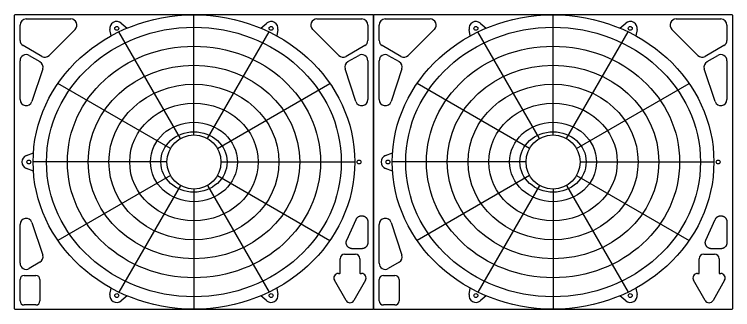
# Model space of a CAD drawing. Header units: millimetres. Extents: x -1305 to 107762, y -9150 to 56526.
# Drawn here: x 76003 to 77863, y 36298 to 37063 of the extents above; entities that cross this region are included whole.
import ezdxf

# ---------------------------------------------------------------- set-up
doc = ezdxf.new("R2010")
doc.units = ezdxf.units.MM
doc.layers.add('DVM_OUTDOOR', color=7, linetype='Continuous')
doc.layers.add('DVM_REPORT', color=7, linetype='Continuous')

# ---------------------------------------------------------------- blocks, each defined once
blk = doc.blocks.new('A$C3690f0ec')
at = {"layer": 'DVM_OUTDOOR', "color": 0}
for p, q in [((465, 452.5, 58000), (465, 764, 58000)), ((1395, 452.5, 58000), (1395, 764, 58000)), ((30.5, 753, 58000), (146.4, 753, 58000)), ((783.6, 753, 58000), (899.5, 753, 58000)), ((960.5, 753, 58000), (1076.4, 753, 58000)), ((1713.6, 753, 58000), (1829.5, 753, 58000)), ((14.7, 697.6, 58000), (14.7, 737.2, 58000)), ((157.5, 726.1, 58000), (90, 658.5, 58000)), ((250.4, 709.4, 58000), (247.6, 725.5, 58000)), ((276.6, 742.3, 58000), (292.1, 729.4, 58000)), ((637.9, 729.4, 58000), (653.4, 742.3, 58000)), ((682.4, 725.5, 58000), (679.6, 709.3, 58000)), ((840, 658.5, 58000), (772.5, 726.1, 58000)), ((915.3, 737.2, 58000), (915.3, 697.6, 58000)), ((944.7, 697.6, 58000), (944.7, 737.2, 58000)), ((1087.5, 726.1, 58000), (1020, 658.5, 58000)), ((1180.4, 709.4, 58000), (1177.6, 725.5, 58000)), ((1206.6, 742.3, 58000), (1222.1, 729.4, 58000)), ((1567.9, 729.4, 58000), (1583.4, 742.3, 58000)), ((1612.4, 725.5, 58000), (1609.6, 709.3, 58000)), ((1770, 658.5, 58000), (1702.5, 726.1, 58000)), ((1845.3, 737.2, 58000), (1845.3, 697.6, 58000)), ((430, 443.1, 58000), (270.3, 719.7, 58000)), ((500, 443.1, 58000), (659.7, 719.7, 58000)), ((1360, 443.1, 58000), (1200.3, 719.7, 58000)), ((1430, 443.1, 58000), (1589.7, 719.7, 58000)), ((71, 656, 58000), (22.6, 684, 58000)), ((907.4, 684, 58000), (859, 656, 58000)), ((1001, 656, 58000), (952.6, 684, 58000)), ((1837.4, 684, 58000), (1789, 656, 58000)), ((38.4, 658.5, 58000), (66.3, 642.4, 58000)), ((863.7, 642.4, 58000), (891.6, 658.5, 58000)), ((968.4, 658.5, 58000), (996.3, 642.4, 58000)), ((1793.7, 642.4, 58000), (1821.6, 658.5, 58000)), ((14.7, 544.3, 58000), (14.7, 644.9, 58000)), ((915.3, 644.9, 58000), (915.3, 544.3, 58000)), ((944.7, 544.3, 58000), (944.7, 644.9, 58000)), ((1845.3, 644.9, 58000), (1845.3, 544.3, 58000)), ((73.4, 623.8, 58000), (45.5, 539.3, 58000)), ((884.5, 539.3, 58000), (856.6, 623.8, 58000)), ((1003.4, 623.8, 58000), (975.5, 539.3, 58000)), ((1814.5, 539.3, 58000), (1786.6, 623.8, 58000)), ((404.4, 417.5, 58000), (112.7, 585.9, 58000)), ((525.6, 417.5, 58000), (817.3, 585.9, 58000)), ((1334.4, 417.5, 58000), (1042.7, 585.9, 58000)), ((1455.6, 417.5, 58000), (1747.3, 585.9, 58000)), ((31.2, 399.3, 58000), (49.5, 405.9, 58000)), ((961.2, 399.3, 58000), (979.5, 405.9, 58000)), ((395, 382.5, 58000), (48.6, 382.5, 58000)), ((535, 382.5, 58000), (881.4, 382.5, 58000)), ((1325, 382.5, 58000), (978.6, 382.5, 58000)), ((1465, 382.5, 58000), (1811.4, 382.5, 58000)), ((49.4, 359.1, 58000), (31.2, 365.7, 58000)), ((979.4, 359.1, 58000), (961.2, 365.7, 58000)), ((404.4, 347.5, 58000), (112.7, 179.1, 58000)), ((525.6, 347.5, 58000), (817.3, 179.1, 58000)), ((1334.4, 347.5, 58000), (1042.7, 179.1, 58000)), ((1455.6, 347.5, 58000), (1747.3, 179.1, 58000)), ((430, 321.9, 58000), (270.3, 45.3, 58000)), ((500, 321.9, 58000), (659.7, 45.3, 58000)), ((1360, 321.9, 58000), (1200.3, 45.3, 58000)), ((1430, 321.9, 58000), (1589.7, 45.3, 58000)), ((465, 312.5, 58000), (465, 1, 58000)), ((1395, 312.5, 58000), (1395, 1, 58000)), ((45.5, 225.7, 58000), (73.4, 141.2, 58000)), ((860.7, 180.1, 58000), (885.1, 233.9, 58000)), ((915.3, 227.4, 58000), (915.3, 173.6, 58000)), ((975.5, 225.7, 58000), (1003.4, 141.2, 58000)), ((1790.7, 180.1, 58000), (1815.1, 233.9, 58000)), ((1845.3, 227.4, 58000), (1845.3, 173.6, 58000)), ((14.7, 120.1, 58000), (14.7, 220.7, 58000)), ((944.7, 120.1, 58000), (944.7, 220.7, 58000)), ((899.5, 157.8, 58000), (875, 157.8, 58000)), ((1829.5, 157.8, 58000), (1805, 157.8, 58000)), ((843.3, 94.8, 58000), (843.3, 131.8, 58000)), ((855.1, 143.6, 58000), (883.1, 143.6, 58000)), ((894.9, 131.8, 58000), (894.9, 94.8, 58000)), ((1773.3, 94.8, 58000), (1773.3, 131.8, 58000)), ((1785.1, 143.6, 58000), (1813.1, 143.6, 58000)), ((1824.9, 131.8, 58000), (1824.9, 94.8, 58000)), ((66.3, 122.6, 58000), (38.4, 106.5, 58000)), ((996.3, 122.6, 58000), (968.4, 106.5, 58000)), ((839.1, 93.6, 58000), (842.1, 93.6, 58000)), ((896.1, 93.6, 58000), (899.1, 93.6, 58000)), ((1769.1, 93.6, 58000), (1772.1, 93.6, 58000)), ((1826.1, 93.6, 58000), (1829.1, 93.6, 58000)), ((14.7, 22.8, 58000), (14.7, 77.8, 58000)), ((25.5, 88.6, 58000), (55.5, 88.6, 58000)), ((66.3, 77.8, 58000), (66.3, 22.8, 58000)), ((858.9, 23.9, 58000), (828.9, 75.9, 58000)), ((909.3, 75.9, 58000), (879.3, 23.9, 58000)), ((944.7, 22.8, 58000), (944.7, 77.8, 58000)), ((955.5, 88.6, 58000), (985.5, 88.6, 58000)), ((996.3, 77.8, 58000), (996.3, 22.8, 58000)), ((1788.9, 23.9, 58000), (1758.9, 75.9, 58000)), ((1839.3, 75.9, 58000), (1809.3, 23.9, 58000)), ((247.6, 39.5, 58000), (250.4, 55.7, 58000)), ((679.6, 55.7, 58000), (682.4, 39.5, 58000)), ((1177.6, 39.5, 58000), (1180.4, 55.7, 58000)), ((1609.6, 55.7, 58000), (1612.4, 39.5, 58000)), ((292, 35.6, 58000), (276.6, 22.7, 58000)), ((653.4, 22.7, 58000), (638, 35.6, 58000)), ((1222, 35.6, 58000), (1206.6, 22.7, 58000)), ((1583.4, 22.7, 58000), (1568, 35.6, 58000)), ((55.5, 12, 58000), (25.5, 12, 58000)), ((985.5, 12, 58000), (955.5, 12, 58000))]:
    blk.add_line(p, q, dxfattribs=at)
at = {"layer": 'DVM_OUTDOOR', "color": 0, "elevation": 58000}
for points in [[(3, 765), (927, 765, -0.414214), (930, 762), (930, 3, -0.414214), (927, 0), (3, 0, -0.414214), (0, 3), (0, 762, -0.414214)], [(933, 765), (1857, 765, -0.414214), (1860, 762), (1860, 3, -0.414214), (1857, 0), (933, 0, -0.414214), (930, 3), (930, 762, -0.414214)]]:
    blk.add_lwpolyline(points, format="xyb", close=True, dxfattribs=at)
at = {"layer": 'DVM_OUTDOOR', "color": 0}
for centre, radius in [((265.2, 728.6, 58000), 5), ((664.8, 728.6, 58000), 5), ((1195.2, 728.6, 58000), 5), ((1594.8, 728.6, 58000), 5), ((465, 382.5, 58000), 70), ((1395, 382.5, 58000), 70), ((37.4, 382.5, 58000), 5), ((892.6, 382.5, 58000), 5), ((967.4, 382.5, 58000), 5), ((1822.6, 382.5, 58000), 5), ((265.2, 36.4, 58000), 5), ((664.8, 36.4, 58000), 5), ((1195.2, 36.4, 58000), 5), ((1594.8, 36.4, 58000), 5)]:
    blk.add_circle(centre, radius, dxfattribs=at)
for centre, radius, start, end in [((30.5, 737.2, 58000), 15.8, 90, 180), ((146.4, 737.2, 58000), 15.8, 315, 90), ((265.2, 728.6, 58000), 17.9, 49.9999, 189.9999), ((664.8, 728.6, 58000), 17.9, 350.0001, 130.0001), ((783.6, 737.2, 58000), 15.8, 90, 225), ((899.5, 737.2, 58000), 15.8, 0, 90), ((960.5, 737.2, 58000), 15.8, 90, 180), ((1076.4, 737.2, 58000), 15.8, 315, 90), ((1195.2, 728.6, 58000), 17.9, 49.9999, 189.9999), ((1594.8, 728.6, 58000), 17.9, 350.0001, 130.0001), ((1713.6, 737.2, 58000), 15.8, 90, 225), ((1829.5, 737.2, 58000), 15.8, 0, 90), ((30.5, 697.6, 58000), 15.8, 180, 240), ((899.5, 697.6, 58000), 15.8, 300, 0), ((960.5, 697.6, 58000), 15.8, 180, 240), ((1829.5, 697.6, 58000), 15.8, 300, 0), ((30.5, 644.9, 58000), 15.8, 60, 180), ((78.9, 669.7, 58000), 15.8, 240, 315), ((851.1, 669.7, 58000), 15.8, 225, 300), ((899.5, 644.9, 58000), 15.8, 0, 120), ((960.5, 644.9, 58000), 15.8, 60, 180), ((1008.9, 669.7, 58000), 15.8, 240, 315), ((1781.1, 669.7, 58000), 15.8, 225, 300), ((1829.5, 644.9, 58000), 15.8, 0, 120), ((58.4, 628.7, 58000), 15.8, 341.6939, 60), ((871.6, 628.7, 58000), 15.8, 120, 198.3061), ((988.4, 628.7, 58000), 15.8, 341.6939, 60), ((1801.6, 628.7, 58000), 15.8, 120, 198.3061), ((30.5, 544.3, 58000), 15.8, 180, 341.6939), ((899.5, 544.3, 58000), 15.8, 198.3061, 0), ((960.5, 544.3, 58000), 15.8, 180, 341.6939), ((1829.5, 544.3, 58000), 15.8, 198.3061, 0), ((37.4, 382.5, 58000), 17.9, 110, 250), ((967.4, 382.5, 58000), 17.9, 110, 250), ((30.5, 220.7, 58000), 15.8, 18.3061, 180), ((960.5, 220.7, 58000), 15.8, 18.3061, 180), ((58.4, 136.3, 58000), 15.8, 300, 18.3061), ((855.1, 131.8, 58000), 11.8, 90, 180), ((883.1, 131.8, 58000), 11.8, 0, 90), ((988.4, 136.3, 58000), 15.8, 300, 18.3061), ((1785.1, 131.8, 58000), 11.8, 90, 180), ((1813.1, 131.8, 58000), 11.8, 0, 90), ((30.5, 120.1, 58000), 15.8, 180, 300), ((960.5, 120.1, 58000), 15.8, 180, 300), ((839.1, 81.8, 58000), 11.8, 90, 210), ((842.1, 94.8, 58000), 1.24, 270, 0), ((896.1, 94.8, 58000), 1.24, 180, 270), ((899.1, 81.8, 58000), 11.8, 330, 90), ((1769.1, 81.8, 58000), 11.8, 90, 210), ((1772.1, 94.8, 58000), 1.24, 270, 0), ((1826.1, 94.8, 58000), 1.24, 180, 270), ((1829.1, 81.8, 58000), 11.8, 330, 90), ((25.5, 77.8, 58000), 10.8, 90, 180), ((55.5, 77.8, 58000), 10.8, 0, 90), ((955.5, 77.8, 58000), 10.8, 90, 180), ((985.5, 77.8, 58000), 10.8, 0, 90), ((265.2, 36.4, 58000), 17.9, 170.0001, 310.0001), ((664.8, 36.4, 58000), 17.9, 229.9999, 9.9999), ((1195.2, 36.4, 58000), 17.9, 170.0001, 310.0001), ((1594.8, 36.4, 58000), 17.9, 229.9999, 9.9999), ((25.5, 22.8, 58000), 10.8, 180, 270), ((55.5, 22.8, 58000), 10.8, 270, 0), ((869.1, 29.8, 58000), 11.8, 210, 330), ((955.5, 22.8, 58000), 10.8, 180, 270), ((985.5, 22.8, 58000), 10.8, 270, 0), ((1799.1, 29.8, 58000), 11.8, 210, 330)]:
    blk.add_arc(centre, radius, start, end, dxfattribs=at)
for centre, major_axis, ratio in [((465, 382.5, 58000), (416.4, 0), 0.915959), ((1395, 382.5, 58000), (416.4, 0), 0.915959), ((465, 382.5, 58000), (-381.6, 0), 0.915083), ((1395, 382.5, 58000), (-381.6, 0), 0.915083), ((465, 382.5, 58000), (-327.8, 0), 0.915041), ((1395, 382.5, 58000), (-327.8, 0), 0.915041), ((465, 382.5, 58000), (-274, 0), 0.914955), ((1395, 382.5, 58000), (-274, 0), 0.914955), ((465, 382.5, 58000), (-220.2, 0), 0.914805), ((1395, 382.5, 58000), (-220.2, 0), 0.914805), ((465, 382.5, 58000), (-166.4, 0), 0.914604), ((1395, 382.5, 58000), (-166.4, 0), 0.914604), ((465, 382.5, 58000), (-112.6, 0), 0.914238), ((1395, 382.5, 58000), (-112.6, 0), 0.914238), ((465, 382.5, 58000), (-85.7, 0), 0.913784), ((1395, 382.5, 58000), (-85.7, 0), 0.913784)]:
    blk.add_ellipse(centre, major_axis=major_axis, ratio=ratio, dxfattribs=at)
for points, knots in [([(885.1, 233.9, 58000), (885.3, 234.3, 58000), (885.5, 234.7, 58000), (886, 235.5, 58000), (886.4, 236.3, 58000), (887, 237, 58000), (887.4, 237.5, 58000), (887.5, 237.7, 58000), (887.8, 237.9, 58000), (887.8, 238, 58000), (888, 238.2, 58000), (888.1, 238.3, 58000), (888.5, 238.7, 58000), (888.8, 239, 58000), (889.4, 239.6, 58000), (890.1, 240.1, 58000), (890.9, 240.6, 58000), (891.4, 241, 58000), (891.6, 241.1, 58000), (891.9, 241.2, 58000), (892, 241.3, 58000), (892.2, 241.4, 58000), (892.3, 241.4, 58000), (893.2, 241.9, 58000), (894.1, 242.2, 58000), (895.3, 242.6, 58000), (895.8, 242.7, 58000), (896.4, 242.9, 58000), (896.6, 242.9, 58000), (896.9, 242.9, 58000), (897, 243, 58000), (897.1, 243, 58000), (897.1, 243, 58000), (897.3, 243, 58000), (897.4, 243, 58000), (898, 243.1, 58000), (898.4, 243.1, 58000), (899.3, 243.2, 58000), (899.8, 243.2, 58000), (900.6, 243.1, 58000), (901.1, 243.1, 58000), (901.7, 243, 58000), (902, 243, 58000), (902.2, 242.9, 58000), (902.3, 242.9, 58000), (902.4, 242.9, 58000), (902.5, 242.9, 58000), (902.6, 242.8, 58000), (902.7, 242.8, 58000), (903.3, 242.7, 58000), (903.7, 242.6, 58000), (904.6, 242.3, 58000), (905, 242.2, 58000), (905.8, 241.9, 58000), (906.2, 241.7, 58000), (906.8, 241.4, 58000), (907, 241.3, 58000), (907.3, 241.1, 58000), (907.3, 241.1, 58000), (907.4, 241, 58000), (907.4, 241, 58000), (907.6, 240.9, 58000), (907.7, 240.9, 58000), (908.2, 240.6, 58000), (908.5, 240.3, 58000), (909.2, 239.8, 58000), (909.6, 239.5, 58000), (910.3, 238.9, 58000), (910.6, 238.6, 58000), (911, 238.1, 58000), (911.2, 238, 58000), (911.4, 237.7, 58000), (911.5, 237.6, 58000), (911.6, 237.5, 58000), (911.7, 237.4, 58000), (912.1, 236.9, 58000), (912.3, 236.6, 58000), (912.8, 235.8, 58000), (913.1, 235.5, 58000), (913.5, 234.7, 58000), (913.7, 234.3, 58000), (914, 233.7, 58000), (914, 233.5, 58000), (914.2, 233.2, 58000), (914.2, 233.1, 58000), (914.3, 232.8, 58000), (914.3, 232.7, 58000), (914.5, 232.2, 58000), (914.6, 231.8, 58000), (914.9, 230.9, 58000), (915.1, 230.1, 58000), (915.2, 229.2, 58000), (915.2, 228.3, 58000), (915.3, 227.8, 58000), (915.3, 227.4, 58000)], [0, 0, 0, 0, 0.03125, 0.03125, 0.0625, 0.09375, 0.09375, 0.109375, 0.109375, 0.117188, 0.117188, 0.125, 0.125, 0.15625, 0.15625, 0.1875, 0.21875, 0.21875, 0.234375, 0.234375, 0.242188, 0.242188, 0.25, 0.25, 0.3125, 0.3125, 0.34375, 0.34375, 0.359375, 0.359375, 0.363281, 0.363281, 0.367188, 0.367188, 0.375, 0.375, 0.40625, 0.40625, 0.4375, 0.4375, 0.46875, 0.46875, 0.484375, 0.484375, 0.488281, 0.488281, 0.492188, 0.492188, 0.5, 0.5, 0.53125, 0.53125, 0.5625, 0.5625, 0.59375, 0.59375, 0.609375, 0.609375, 0.613281, 0.613281, 0.617188, 0.617188, 0.625, 0.625, 0.65625, 0.65625, 0.6875, 0.6875, 0.71875, 0.71875, 0.734375, 0.734375, 0.742188, 0.742188, 0.75, 0.75, 0.78125, 0.78125, 0.8125, 0.8125, 0.84375, 0.84375, 0.859375, 0.859375, 0.867188, 0.867188, 0.875, 0.875, 0.90625, 0.90625, 0.9375, 0.96875, 0.96875, 1, 1, 1, 1]), ([(1815.1, 233.9, 58000), (1815.3, 234.3, 58000), (1815.5, 234.7, 58000), (1816, 235.5, 58000), (1816.4, 236.3, 58000), (1817, 237, 58000), (1817.4, 237.5, 58000), (1817.5, 237.7, 58000), (1817.8, 237.9, 58000), (1817.8, 238, 58000), (1818, 238.2, 58000), (1818.1, 238.3, 58000), (1818.5, 238.7, 58000), (1818.8, 239, 58000), (1819.4, 239.6, 58000), (1820.1, 240.1, 58000), (1820.9, 240.6, 58000), (1821.4, 241, 58000), (1821.6, 241.1, 58000), (1821.9, 241.2, 58000), (1822, 241.3, 58000), (1822.2, 241.4, 58000), (1822.3, 241.4, 58000), (1823.2, 241.9, 58000), (1824.1, 242.2, 58000), (1825.3, 242.6, 58000), (1825.8, 242.7, 58000), (1826.4, 242.9, 58000), (1826.6, 242.9, 58000), (1826.9, 242.9, 58000), (1827, 243, 58000), (1827.1, 243, 58000), (1827.1, 243, 58000), (1827.3, 243, 58000), (1827.4, 243, 58000), (1828, 243.1, 58000), (1828.4, 243.1, 58000), (1829.3, 243.2, 58000), (1829.8, 243.2, 58000), (1830.6, 243.1, 58000), (1831.1, 243.1, 58000), (1831.7, 243, 58000), (1832, 243, 58000), (1832.2, 242.9, 58000), (1832.3, 242.9, 58000), (1832.4, 242.9, 58000), (1832.5, 242.9, 58000), (1832.6, 242.8, 58000), (1832.7, 242.8, 58000), (1833.3, 242.7, 58000), (1833.7, 242.6, 58000), (1834.6, 242.3, 58000), (1835, 242.2, 58000), (1835.8, 241.9, 58000), (1836.2, 241.7, 58000), (1836.8, 241.4, 58000), (1837, 241.3, 58000), (1837.3, 241.1, 58000), (1837.3, 241.1, 58000), (1837.4, 241, 58000), (1837.4, 241, 58000), (1837.6, 240.9, 58000), (1837.7, 240.9, 58000), (1838.2, 240.6, 58000), (1838.5, 240.3, 58000), (1839.2, 239.8, 58000), (1839.6, 239.5, 58000), (1840.3, 238.9, 58000), (1840.6, 238.6, 58000), (1841, 238.1, 58000), (1841.2, 238, 58000), (1841.4, 237.7, 58000), (1841.5, 237.6, 58000), (1841.6, 237.5, 58000), (1841.7, 237.4, 58000), (1842.1, 236.9, 58000), (1842.3, 236.6, 58000), (1842.8, 235.8, 58000), (1843.1, 235.5, 58000), (1843.5, 234.7, 58000), (1843.7, 234.3, 58000), (1844, 233.7, 58000), (1844, 233.5, 58000), (1844.2, 233.2, 58000), (1844.2, 233.1, 58000), (1844.3, 232.8, 58000), (1844.3, 232.7, 58000), (1844.5, 232.2, 58000), (1844.6, 231.8, 58000), (1844.9, 230.9, 58000), (1845.1, 230.1, 58000), (1845.2, 229.2, 58000), (1845.2, 228.3, 58000), (1845.3, 227.8, 58000), (1845.3, 227.4, 58000)], [0, 0, 0, 0, 0.03125, 0.03125, 0.0625, 0.09375, 0.09375, 0.109375, 0.109375, 0.117188, 0.117188, 0.125, 0.125, 0.15625, 0.15625, 0.1875, 0.21875, 0.21875, 0.234375, 0.234375, 0.242188, 0.242188, 0.25, 0.25, 0.3125, 0.3125, 0.34375, 0.34375, 0.359375, 0.359375, 0.363281, 0.363281, 0.367188, 0.367188, 0.375, 0.375, 0.40625, 0.40625, 0.4375, 0.4375, 0.46875, 0.46875, 0.484375, 0.484375, 0.488281, 0.488281, 0.492188, 0.492188, 0.5, 0.5, 0.53125, 0.53125, 0.5625, 0.5625, 0.59375, 0.59375, 0.609375, 0.609375, 0.613281, 0.613281, 0.617188, 0.617188, 0.625, 0.625, 0.65625, 0.65625, 0.6875, 0.6875, 0.71875, 0.71875, 0.734375, 0.734375, 0.742188, 0.742188, 0.75, 0.75, 0.78125, 0.78125, 0.8125, 0.8125, 0.84375, 0.84375, 0.859375, 0.859375, 0.867188, 0.867188, 0.875, 0.875, 0.90625, 0.90625, 0.9375, 0.96875, 0.96875, 1, 1, 1, 1]), ([(875, 157.8, 58000), (874.7, 157.8, 58000), (874.4, 157.8, 58000), (873.7, 157.9, 58000), (873.1, 157.9, 58000), (872.1, 158.1, 58000), (871.5, 158.2, 58000), (870.8, 158.4, 58000), (870.5, 158.5, 58000), (870.1, 158.6, 58000), (870, 158.6, 58000), (869.9, 158.7, 58000), (869.6, 158.7, 58000), (869.4, 158.8, 58000), (868.9, 159, 58000), (868.6, 159.1, 58000), (868.1, 159.4, 58000), (867.5, 159.7, 58000), (866.6, 160.2, 58000), (866.1, 160.6, 58000), (865.7, 160.9, 58000), (865.6, 161, 58000), (865.4, 161.1, 58000), (865.3, 161.2, 58000), (865.2, 161.3, 58000), (864.8, 161.5, 58000), (864.5, 161.8, 58000), (863.8, 162.5, 58000), (863.4, 162.9, 58000), (862.7, 163.7, 58000), (862.5, 164, 58000), (862.2, 164.4, 58000), (862.1, 164.6, 58000), (862, 164.8, 58000), (861.9, 164.9, 58000), (861.8, 165, 58000), (861.6, 165.3, 58000), (861.3, 165.9, 58000), (861, 166.5, 58000), (860.5, 167.3, 58000), (860.3, 167.9, 58000), (860, 168.9, 58000), (859.9, 169.2, 58000), (859.8, 169.6, 58000), (859.8, 169.7, 58000), (859.7, 169.8, 58000), (859.7, 169.9, 58000), (859.6, 170.2, 58000), (859.6, 170.3, 58000), (859.5, 170.8, 58000), (859.4, 171.4, 58000), (859.3, 172.1, 58000), (859.3, 173.1, 58000), (859.3, 173.7, 58000), (859.3, 174.5, 58000), (859.3, 174.7, 58000), (859.3, 175, 58000), (859.3, 175, 58000), (859.4, 175.2, 58000), (859.4, 175.6, 58000), (859.5, 176.3, 58000), (859.7, 177.3, 58000), (859.9, 177.9, 58000), (860.2, 178.9, 58000), (860.4, 179.5, 58000), (860.7, 180.1, 58000)], [0, 0, 0, 0, 0.03125, 0.03125, 0.0625, 0.09375, 0.125, 0.125, 0.15625, 0.15625, 0.164063, 0.164063, 0.171875, 0.1875, 0.1875, 0.21875, 0.21875, 0.25, 0.28125, 0.3125, 0.3125, 0.328125, 0.328125, 0.335938, 0.335938, 0.34375, 0.375, 0.375, 0.4375, 0.4375, 0.46875, 0.46875, 0.484375, 0.492188, 0.492188, 0.5, 0.5, 0.53125, 0.5625, 0.5625, 0.625, 0.625, 0.65625, 0.65625, 0.664062, 0.664062, 0.671875, 0.671875, 0.6875, 0.6875, 0.71875, 0.75, 0.75, 0.8125, 0.8125, 0.828125, 0.828125, 0.835937, 0.835937, 0.84375, 0.875, 0.90625, 0.9375, 0.9375, 1, 1, 1, 1]), ([(915.3, 173.6, 58000), (915.3, 173, 58000), (915.2, 172.5, 58000), (915.1, 171.5, 58000), (915.1, 171, 58000), (914.9, 170, 58000), (914.7, 169.5, 58000), (914.5, 168.9, 58000), (914.5, 168.7, 58000), (914.4, 168.5, 58000), (914.4, 168.4, 58000), (914.3, 168, 58000), (914.2, 167.8, 58000), (913.9, 167.1, 58000), (913.4, 166.1, 58000), (912.9, 165.2, 58000), (912.5, 164.6, 58000), (912.3, 164.4, 58000), (912.1, 164.1, 58000), (912.1, 164.1, 58000), (912, 164, 58000), (912, 163.9, 58000), (911.8, 163.8, 58000), (911.8, 163.7, 58000), (911.4, 163.2, 58000), (911, 162.8, 58000), (910.3, 162.1, 58000), (909.9, 161.7, 58000), (909.1, 161.1, 58000), (908.7, 160.8, 58000), (908.2, 160.4, 58000), (908, 160.3, 58000), (907.8, 160.2, 58000), (907.7, 160.1, 58000), (907.4, 159.9, 58000), (907.2, 159.8, 58000), (906.5, 159.4, 58000), (906, 159.2, 58000), (905.1, 158.8, 58000), (904.6, 158.6, 58000), (903.8, 158.4, 58000), (903.6, 158.3, 58000), (903.3, 158.3, 58000), (903.2, 158.2, 58000), (903.1, 158.2, 58000), (902.9, 158.2, 58000), (902.7, 158.1, 58000), (902.1, 158, 58000), (901.6, 157.9, 58000), (900.5, 157.8, 58000), (900, 157.8, 58000), (899.5, 157.8, 58000)], [0, 0, 0, 0, 0.0625, 0.0625, 0.125, 0.125, 0.1875, 0.1875, 0.203125, 0.203125, 0.21875, 0.21875, 0.25, 0.25, 0.3125, 0.375, 0.375, 0.40625, 0.40625, 0.414063, 0.414063, 0.421875, 0.421875, 0.4375, 0.4375, 0.5, 0.5, 0.5625, 0.5625, 0.625, 0.625, 0.640625, 0.640625, 0.65625, 0.65625, 0.6875, 0.6875, 0.75, 0.75, 0.8125, 0.8125, 0.84375, 0.84375, 0.851563, 0.851563, 0.859375, 0.875, 0.875, 0.9375, 0.9375, 1, 1, 1, 1]), ([(1805, 157.8, 58000), (1804.7, 157.8, 58000), (1804.4, 157.8, 58000), (1803.7, 157.9, 58000), (1803.1, 157.9, 58000), (1802.1, 158.1, 58000), (1801.5, 158.2, 58000), (1800.8, 158.4, 58000), (1800.5, 158.5, 58000), (1800.1, 158.6, 58000), (1800, 158.6, 58000), (1799.9, 158.7, 58000), (1799.6, 158.7, 58000), (1799.4, 158.8, 58000), (1798.9, 159, 58000), (1798.6, 159.1, 58000), (1798.1, 159.4, 58000), (1797.5, 159.7, 58000), (1796.6, 160.2, 58000), (1796.1, 160.6, 58000), (1795.7, 160.9, 58000), (1795.6, 161, 58000), (1795.4, 161.1, 58000), (1795.3, 161.2, 58000), (1795.2, 161.3, 58000), (1794.8, 161.5, 58000), (1794.5, 161.8, 58000), (1793.8, 162.5, 58000), (1793.4, 162.9, 58000), (1792.7, 163.7, 58000), (1792.5, 164, 58000), (1792.2, 164.4, 58000), (1792.1, 164.6, 58000), (1792, 164.8, 58000), (1791.9, 164.9, 58000), (1791.8, 165, 58000), (1791.6, 165.3, 58000), (1791.3, 165.9, 58000), (1791, 166.5, 58000), (1790.5, 167.3, 58000), (1790.3, 167.9, 58000), (1790, 168.9, 58000), (1789.9, 169.2, 58000), (1789.8, 169.6, 58000), (1789.8, 169.7, 58000), (1789.7, 169.8, 58000), (1789.7, 169.9, 58000), (1789.6, 170.2, 58000), (1789.6, 170.3, 58000), (1789.5, 170.8, 58000), (1789.4, 171.4, 58000), (1789.3, 172.1, 58000), (1789.3, 173.1, 58000), (1789.3, 173.7, 58000), (1789.3, 174.5, 58000), (1789.3, 174.7, 58000), (1789.3, 175, 58000), (1789.3, 175, 58000), (1789.4, 175.2, 58000), (1789.4, 175.6, 58000), (1789.5, 176.3, 58000), (1789.7, 177.3, 58000), (1789.9, 177.9, 58000), (1790.2, 178.9, 58000), (1790.4, 179.5, 58000), (1790.7, 180.1, 58000)], [0, 0, 0, 0, 0.03125, 0.03125, 0.0625, 0.09375, 0.125, 0.125, 0.15625, 0.15625, 0.164063, 0.164063, 0.171875, 0.1875, 0.1875, 0.21875, 0.21875, 0.25, 0.28125, 0.3125, 0.3125, 0.328125, 0.328125, 0.335938, 0.335938, 0.34375, 0.375, 0.375, 0.4375, 0.4375, 0.46875, 0.46875, 0.484375, 0.492188, 0.492188, 0.5, 0.5, 0.53125, 0.5625, 0.5625, 0.625, 0.625, 0.65625, 0.65625, 0.664062, 0.664062, 0.671875, 0.671875, 0.6875, 0.6875, 0.71875, 0.75, 0.75, 0.8125, 0.8125, 0.828125, 0.828125, 0.835937, 0.835937, 0.84375, 0.875, 0.90625, 0.9375, 0.9375, 1, 1, 1, 1]), ([(1845.3, 173.6, 58000), (1845.3, 173, 58000), (1845.2, 172.5, 58000), (1845.1, 171.5, 58000), (1845.1, 171, 58000), (1844.9, 170, 58000), (1844.7, 169.5, 58000), (1844.5, 168.9, 58000), (1844.5, 168.7, 58000), (1844.4, 168.5, 58000), (1844.4, 168.4, 58000), (1844.3, 168, 58000), (1844.2, 167.8, 58000), (1843.9, 167.1, 58000), (1843.4, 166.1, 58000), (1842.9, 165.2, 58000), (1842.5, 164.6, 58000), (1842.3, 164.4, 58000), (1842.1, 164.1, 58000), (1842.1, 164.1, 58000), (1842, 164, 58000), (1842, 163.9, 58000), (1841.8, 163.8, 58000), (1841.8, 163.7, 58000), (1841.4, 163.2, 58000), (1841, 162.8, 58000), (1840.3, 162.1, 58000), (1839.9, 161.7, 58000), (1839.1, 161.1, 58000), (1838.7, 160.8, 58000), (1838.2, 160.4, 58000), (1838, 160.3, 58000), (1837.8, 160.2, 58000), (1837.7, 160.1, 58000), (1837.4, 159.9, 58000), (1837.2, 159.8, 58000), (1836.5, 159.4, 58000), (1836, 159.2, 58000), (1835.1, 158.8, 58000), (1834.6, 158.6, 58000), (1833.8, 158.4, 58000), (1833.6, 158.3, 58000), (1833.3, 158.3, 58000), (1833.2, 158.2, 58000), (1833.1, 158.2, 58000), (1832.9, 158.2, 58000), (1832.7, 158.1, 58000), (1832.1, 158, 58000), (1831.6, 157.9, 58000), (1830.5, 157.8, 58000), (1830, 157.8, 58000), (1829.5, 157.8, 58000)], [0, 0, 0, 0, 0.0625, 0.0625, 0.125, 0.125, 0.1875, 0.1875, 0.203125, 0.203125, 0.21875, 0.21875, 0.25, 0.25, 0.3125, 0.375, 0.375, 0.40625, 0.40625, 0.414063, 0.414063, 0.421875, 0.421875, 0.4375, 0.4375, 0.5, 0.5, 0.5625, 0.5625, 0.625, 0.625, 0.640625, 0.640625, 0.65625, 0.65625, 0.6875, 0.6875, 0.75, 0.75, 0.8125, 0.8125, 0.84375, 0.84375, 0.851563, 0.851563, 0.859375, 0.875, 0.875, 0.9375, 0.9375, 1, 1, 1, 1])]:
    blk.add_open_spline(points, degree=3, knots=knots, dxfattribs=at)

msp = doc.modelspace()

# ---------------------------------------------------------------- block references
at = {"layer": 'DVM_REPORT', "color": 0}
msp.add_blockref('A$C3690f0ec', (76003.1, 36298.3, -58000), dxfattribs=at)

doc.saveas('drawing.dxf')
